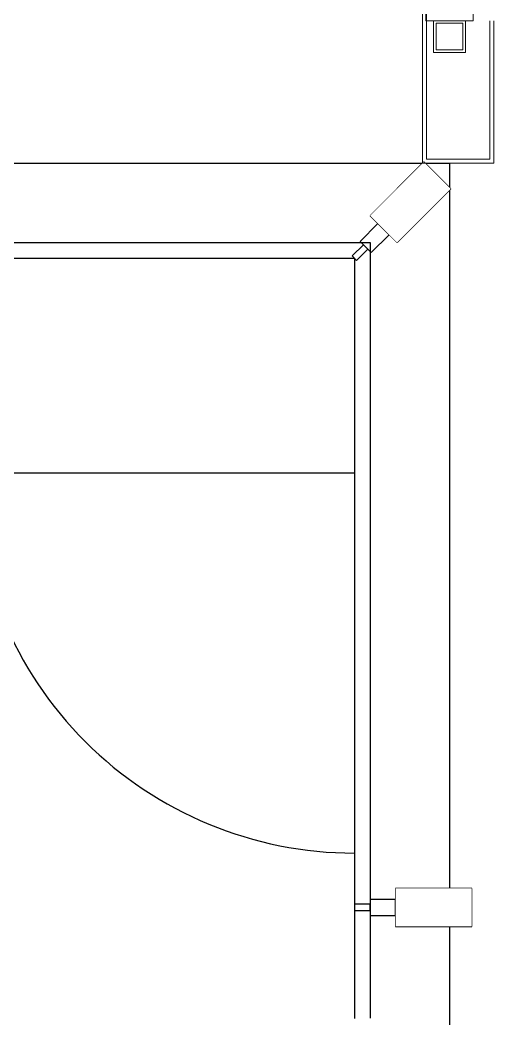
# Model space of a CAD drawing. Header units: centimetres. Extents: x -72470 to -43129, y -18750 to -16337.
# Drawn here: x -71405.2 to -71255.8, y -18318.9 to -18001.6 of the extents above; entities that cross this region are included whole.
import ezdxf

# ---------------------------------------------------------------- set-up
doc = ezdxf.new("R2010")
doc.units = ezdxf.units.CM
doc.header["$MEASUREMENT"] = 0
for name, color, linetype in [('11-021_3001-BLOK_B_ZEMIN_KAT$0$2DCAM1', 6, 'Continuous'), ('11-021_3001-BLOK_B_ZEMIN_KAT$0$2DKAPI', 180, 'Continuous'), ('11-021_3001-BLOK_B_ZEMIN_KAT$0$2DKONST1', 6, 'Continuous')]:
    doc.layers.add(name, color=color, linetype=linetype)
doc.layers.add('TEFRIS', color=30, linetype='Continuous', lineweight=9)

msp = doc.modelspace()

# ---------------------------------------------------------------- linework, layer by layer
at = {"layer": '11-021_3001-BLOK_B_ZEMIN_KAT$0$2DCAM1'}
msp.add_lwpolyline([(-71427.6, -18076.81), (-71299.76, -18076.81), (-71299.76, -18316.83)], dxfattribs=at)
at = {"layer": '11-021_3001-BLOK_B_ZEMIN_KAT$0$2DKAPI'}
msp.add_lwpolyline([(-71299.79, -18144.64), (-71419.79, -18144.64, 0.414214), (-71299.79, -18264.64)], format="xyb", dxfattribs=at)
at = {"layer": '11-021_3001-BLOK_B_ZEMIN_KAT$0$2DKONST1'}
for points in [[(-71262.76, -18287.81), (-71262.76, -18275.81), (-71286.76, -18275.81), (-71286.76, -18287.81)], [(-71286.76, -18284.31), (-71286.76, -18279.31), (-71294.76, -18279.31), (-71294.76, -18284.31)], [(-71263.76, -18286.81), (-71263.76, -18276.81), (-71285.76, -18276.81), (-71285.76, -18286.81)], [(-71294.76, -18282.81), (-71294.76, -18280.81), (-71299.76, -18280.81), (-71299.76, -18282.81)], [(-71294.76, -18282.81), (-71294.76, -18280.81), (-71299.76, -18280.81), (-71299.76, -18282.81)], [(-71294.76, -18282.81), (-71294.76, -18280.81), (-71299.76, -18280.81), (-71299.76, -18282.81)], [(-71294.76, -18282.81), (-71294.76, -18280.81), (-71299.76, -18280.81), (-71299.76, -18282.81)], [(-71294.76, -18282.81), (-71294.76, -18280.81), (-71299.76, -18280.81), (-71299.76, -18282.81)], [(-71294.76, -18282.81), (-71294.76, -18280.81), (-71299.76, -18280.81), (-71299.76, -18282.81)], [(-71294.76, -18282.81), (-71294.76, -18280.81), (-71299.76, -18280.81), (-71299.76, -18282.81)], [(-71294.76, -18282.81), (-71294.76, -18280.81), (-71299.76, -18280.81), (-71299.76, -18282.81)], [(-71294.76, -18282.81), (-71294.76, -18280.81), (-71299.76, -18280.81), (-71299.76, -18282.81)], [(-71294.76, -18282.81), (-71294.76, -18280.81), (-71299.76, -18280.81), (-71299.76, -18282.81)], [(-71294.76, -18282.81), (-71294.76, -18280.81), (-71299.76, -18280.81), (-71299.76, -18282.81)], [(-71294.76, -18282.81), (-71294.76, -18280.81), (-71299.76, -18280.81), (-71299.76, -18282.81)], [(-71294.76, -18282.81), (-71294.76, -18280.81), (-71299.76, -18280.81), (-71299.76, -18282.81)], [(-71294.76, -18282.81), (-71294.76, -18280.81), (-71299.76, -18280.81), (-71299.76, -18282.81)], [(-71294.76, -18282.81), (-71294.76, -18280.81), (-71299.76, -18280.81), (-71299.76, -18282.81)], [(-71294.76, -18282.81), (-71294.76, -18280.81), (-71299.76, -18280.81), (-71299.76, -18282.81)], [(-71294.76, -18282.81), (-71294.76, -18280.81), (-71299.76, -18280.81), (-71299.76, -18282.81)], [(-71294.76, -18282.81), (-71294.76, -18280.81), (-71299.76, -18280.81), (-71299.76, -18282.81)], [(-71294.76, -18282.81), (-71294.76, -18280.81), (-71299.76, -18280.81), (-71299.76, -18282.81)], [(-71294.76, -18282.81), (-71294.76, -18280.81), (-71299.76, -18280.81), (-71299.76, -18282.81)], [(-71294.76, -18282.81), (-71294.76, -18280.81), (-71299.76, -18280.81), (-71299.76, -18282.81)], [(-71294.76, -18282.81), (-71294.76, -18280.81), (-71299.76, -18280.81), (-71299.76, -18282.81)], [(-71294.76, -18282.81), (-71294.76, -18280.81), (-71299.76, -18280.81), (-71299.76, -18282.81)], [(-71294.76, -18282.81), (-71294.76, -18280.81), (-71299.76, -18280.81), (-71299.76, -18282.81)], [(-71294.76, -18282.81), (-71294.76, -18280.81), (-71299.76, -18280.81), (-71299.76, -18282.81)]]:
    msp.add_lwpolyline(points, close=True, dxfattribs=at)
at = {"layer": 'TEFRIS', "color": 0, "linetype": 'Continuous'}
for points in [[(-71277.26, -17991.81), (-71262.26, -17991.81), (-71262.26, -18001.81), (-71277.26, -18001.81)], [(-71274.76, -18011.81), (-71264.76, -18011.81), (-71264.76, -18001.81), (-71274.76, -18001.81)], [(-71265.56, -18002.61), (-71273.96, -18002.61), (-71273.96, -18011.01), (-71265.56, -18011.01)], [(-71269.35, -18054.89), (-71277.84, -18046.4), (-71294.81, -18063.37), (-71286.32, -18071.86)], [(-71270.77, -18054.89), (-71277.84, -18047.82), (-71293.39, -18063.37), (-71286.32, -18070.44)], [(-71288.8, -18069.38), (-71292.33, -18065.85), (-71297.99, -18071.5), (-71294.46, -18075.04)], [(-71295.52, -18073.98), (-71296.93, -18072.56), (-71300.47, -18076.1), (-71299.05, -18077.51)]]:
    msp.add_lwpolyline(points, close=True, dxfattribs=at)

# ---------------------------------------------------------------- next in the draw order: wipeouts: each hides what was drawn before it
msp.add_wipeout([(-71262.76, -18287.81), (-71286.76, -18287.81), (-71286.76, -18275.81), (-71262.76, -18275.81)]).dxf.layer = '11-021_3001-BLOK_B_ZEMIN_KAT$0$2DKONST1'
at = {"color": 0, "linetype": 'Continuous'}
msp.add_wipeout([(-71269.35, -18054.89), (-71286.32, -18071.86), (-71294.81, -18063.37), (-71277.84, -18046.4)], dxfattribs=at).dxf.layer = 'TEFRIS'

# ---------------------------------------------------------------- next in the draw order: linework, layer by layer
at = {"layer": '11-021_3001-BLOK_B_ZEMIN_KAT$0$2DKONST1'}
for points in [[(-71262.76, -18287.81), (-71262.76, -18275.81), (-71286.76, -18275.81), (-71286.76, -18287.81)], [(-71286.76, -18284.31), (-71286.76, -18279.31), (-71294.76, -18279.31), (-71294.76, -18284.31)], [(-71263.76, -18286.81), (-71263.76, -18276.81), (-71285.76, -18276.81), (-71285.76, -18286.81)]]:
    msp.add_lwpolyline(points, close=True, dxfattribs=at)
at = {"layer": 'TEFRIS', "color": 0, "linetype": 'Continuous'}
for points in [[(-71269.35, -18054.89), (-71277.84, -18046.4), (-71294.81, -18063.37), (-71286.32, -18071.86)], [(-71270.77, -18054.89), (-71277.84, -18047.82), (-71293.39, -18063.37), (-71286.32, -18070.44)], [(-71288.8, -18069.38), (-71292.33, -18065.85), (-71297.99, -18071.5), (-71294.46, -18075.04)], [(-71295.52, -18073.98), (-71296.93, -18072.56), (-71300.47, -18076.1), (-71299.05, -18077.51)]]:
    msp.add_lwpolyline(points, close=True, dxfattribs=at)

# ---------------------------------------------------------------- next in the draw order: wipeouts: each hides what was drawn before it
msp.add_wipeout([(-71262.76, -18287.81), (-71286.76, -18287.81), (-71286.76, -18275.81), (-71262.76, -18275.81)]).dxf.layer = '11-021_3001-BLOK_B_ZEMIN_KAT$0$2DKONST1'
at = {"color": 0, "linetype": 'Continuous'}
msp.add_wipeout([(-71269.35, -18054.89), (-71286.32, -18071.86), (-71294.81, -18063.37), (-71277.84, -18046.4)], dxfattribs=at).dxf.layer = 'TEFRIS'

# ---------------------------------------------------------------- next in the draw order: linework, layer by layer
at = {"layer": '11-021_3001-BLOK_B_ZEMIN_KAT$0$2DKONST1'}
for points in [[(-71262.76, -18287.81), (-71262.76, -18275.81), (-71286.76, -18275.81), (-71286.76, -18287.81)], [(-71286.76, -18284.31), (-71286.76, -18279.31), (-71294.76, -18279.31), (-71294.76, -18284.31)], [(-71263.76, -18286.81), (-71263.76, -18276.81), (-71285.76, -18276.81), (-71285.76, -18286.81)]]:
    msp.add_lwpolyline(points, close=True, dxfattribs=at)
at = {"layer": 'TEFRIS', "color": 0, "linetype": 'Continuous'}
for points in [[(-71269.35, -18054.89), (-71277.84, -18046.4), (-71294.81, -18063.37), (-71286.32, -18071.86)], [(-71270.77, -18054.89), (-71277.84, -18047.82), (-71293.39, -18063.37), (-71286.32, -18070.44)], [(-71288.8, -18069.38), (-71292.33, -18065.85), (-71297.99, -18071.5), (-71294.46, -18075.04)], [(-71295.52, -18073.98), (-71296.93, -18072.56), (-71300.47, -18076.1), (-71299.05, -18077.51)]]:
    msp.add_lwpolyline(points, close=True, dxfattribs=at)

# ---------------------------------------------------------------- next in the draw order: wipeouts: each hides what was drawn before it
msp.add_wipeout([(-71262.76, -18287.81), (-71286.76, -18287.81), (-71286.76, -18275.81), (-71262.76, -18275.81)]).dxf.layer = '11-021_3001-BLOK_B_ZEMIN_KAT$0$2DKONST1'
at = {"color": 0, "linetype": 'Continuous'}
msp.add_wipeout([(-71269.35, -18054.89), (-71286.32, -18071.86), (-71294.81, -18063.37), (-71277.84, -18046.4)], dxfattribs=at).dxf.layer = 'TEFRIS'

# ---------------------------------------------------------------- next in the draw order: linework, layer by layer
at = {"layer": '11-021_3001-BLOK_B_ZEMIN_KAT$0$2DKONST1'}
for points in [[(-71262.76, -18287.81), (-71262.76, -18275.81), (-71286.76, -18275.81), (-71286.76, -18287.81)], [(-71286.76, -18284.31), (-71286.76, -18279.31), (-71294.76, -18279.31), (-71294.76, -18284.31)], [(-71263.76, -18286.81), (-71263.76, -18276.81), (-71285.76, -18276.81), (-71285.76, -18286.81)]]:
    msp.add_lwpolyline(points, close=True, dxfattribs=at)
at = {"layer": 'TEFRIS', "color": 0, "linetype": 'Continuous'}
for points in [[(-71269.35, -18054.89), (-71277.84, -18046.4), (-71294.81, -18063.37), (-71286.32, -18071.86)], [(-71270.77, -18054.89), (-71277.84, -18047.82), (-71293.39, -18063.37), (-71286.32, -18070.44)], [(-71288.8, -18069.38), (-71292.33, -18065.85), (-71297.99, -18071.5), (-71294.46, -18075.04)], [(-71295.52, -18073.98), (-71296.93, -18072.56), (-71300.47, -18076.1), (-71299.05, -18077.51)]]:
    msp.add_lwpolyline(points, close=True, dxfattribs=at)

# ---------------------------------------------------------------- next in the draw order: wipeouts: each hides what was drawn before it
msp.add_wipeout([(-71262.76, -18287.81), (-71286.76, -18287.81), (-71286.76, -18275.81), (-71262.76, -18275.81)]).dxf.layer = '11-021_3001-BLOK_B_ZEMIN_KAT$0$2DKONST1'
at = {"color": 0, "linetype": 'Continuous'}
msp.add_wipeout([(-71269.35, -18054.89), (-71286.32, -18071.86), (-71294.81, -18063.37), (-71277.84, -18046.4)], dxfattribs=at).dxf.layer = 'TEFRIS'

# ---------------------------------------------------------------- next in the draw order: linework, layer by layer
at = {"layer": '11-021_3001-BLOK_B_ZEMIN_KAT$0$2DKONST1'}
for points in [[(-71262.76, -18287.81), (-71262.76, -18275.81), (-71286.76, -18275.81), (-71286.76, -18287.81)], [(-71286.76, -18284.31), (-71286.76, -18279.31), (-71294.76, -18279.31), (-71294.76, -18284.31)], [(-71263.76, -18286.81), (-71263.76, -18276.81), (-71285.76, -18276.81), (-71285.76, -18286.81)]]:
    msp.add_lwpolyline(points, close=True, dxfattribs=at)
at = {"layer": 'TEFRIS', "color": 0, "linetype": 'Continuous'}
for points in [[(-71269.35, -18054.89), (-71277.84, -18046.4), (-71294.81, -18063.37), (-71286.32, -18071.86)], [(-71270.77, -18054.89), (-71277.84, -18047.82), (-71293.39, -18063.37), (-71286.32, -18070.44)], [(-71288.8, -18069.38), (-71292.33, -18065.85), (-71297.99, -18071.5), (-71294.46, -18075.04)], [(-71295.52, -18073.98), (-71296.93, -18072.56), (-71300.47, -18076.1), (-71299.05, -18077.51)]]:
    msp.add_lwpolyline(points, close=True, dxfattribs=at)

# ---------------------------------------------------------------- next in the draw order: wipeouts: each hides what was drawn before it
msp.add_wipeout([(-71262.76, -18287.81), (-71286.76, -18287.81), (-71286.76, -18275.81), (-71262.76, -18275.81)]).dxf.layer = '11-021_3001-BLOK_B_ZEMIN_KAT$0$2DKONST1'
at = {"color": 0, "linetype": 'Continuous'}
msp.add_wipeout([(-71269.35, -18054.89), (-71286.32, -18071.86), (-71294.81, -18063.37), (-71277.84, -18046.4)], dxfattribs=at).dxf.layer = 'TEFRIS'

# ---------------------------------------------------------------- next in the draw order: linework, layer by layer
at = {"layer": '11-021_3001-BLOK_B_ZEMIN_KAT$0$2DKONST1'}
for points in [[(-71262.76, -18287.81), (-71262.76, -18275.81), (-71286.76, -18275.81), (-71286.76, -18287.81)], [(-71286.76, -18284.31), (-71286.76, -18279.31), (-71294.76, -18279.31), (-71294.76, -18284.31)], [(-71263.76, -18286.81), (-71263.76, -18276.81), (-71285.76, -18276.81), (-71285.76, -18286.81)]]:
    msp.add_lwpolyline(points, close=True, dxfattribs=at)
at = {"layer": 'TEFRIS', "color": 0, "linetype": 'Continuous'}
for points in [[(-71269.35, -18054.89), (-71277.84, -18046.4), (-71294.81, -18063.37), (-71286.32, -18071.86)], [(-71270.77, -18054.89), (-71277.84, -18047.82), (-71293.39, -18063.37), (-71286.32, -18070.44)], [(-71288.8, -18069.38), (-71292.33, -18065.85), (-71297.99, -18071.5), (-71294.46, -18075.04)], [(-71295.52, -18073.98), (-71296.93, -18072.56), (-71300.47, -18076.1), (-71299.05, -18077.51)]]:
    msp.add_lwpolyline(points, close=True, dxfattribs=at)

# ---------------------------------------------------------------- next in the draw order: wipeouts: each hides what was drawn before it
msp.add_wipeout([(-71262.76, -18287.81), (-71286.76, -18287.81), (-71286.76, -18275.81), (-71262.76, -18275.81)]).dxf.layer = '11-021_3001-BLOK_B_ZEMIN_KAT$0$2DKONST1'
at = {"color": 0, "linetype": 'Continuous'}
msp.add_wipeout([(-71269.35, -18054.89), (-71286.32, -18071.86), (-71294.81, -18063.37), (-71277.84, -18046.4)], dxfattribs=at).dxf.layer = 'TEFRIS'

# ---------------------------------------------------------------- next in the draw order: linework, layer by layer
at = {"layer": '11-021_3001-BLOK_B_ZEMIN_KAT$0$2DKONST1'}
for points in [[(-71262.76, -18287.81), (-71262.76, -18275.81), (-71286.76, -18275.81), (-71286.76, -18287.81)], [(-71286.76, -18284.31), (-71286.76, -18279.31), (-71294.76, -18279.31), (-71294.76, -18284.31)], [(-71263.76, -18286.81), (-71263.76, -18276.81), (-71285.76, -18276.81), (-71285.76, -18286.81)]]:
    msp.add_lwpolyline(points, close=True, dxfattribs=at)
at = {"layer": 'TEFRIS', "color": 0, "linetype": 'Continuous'}
for points in [[(-71269.35, -18054.89), (-71277.84, -18046.4), (-71294.81, -18063.37), (-71286.32, -18071.86)], [(-71270.77, -18054.89), (-71277.84, -18047.82), (-71293.39, -18063.37), (-71286.32, -18070.44)], [(-71288.8, -18069.38), (-71292.33, -18065.85), (-71297.99, -18071.5), (-71294.46, -18075.04)], [(-71295.52, -18073.98), (-71296.93, -18072.56), (-71300.47, -18076.1), (-71299.05, -18077.51)]]:
    msp.add_lwpolyline(points, close=True, dxfattribs=at)

# ---------------------------------------------------------------- next in the draw order: wipeouts: each hides what was drawn before it
msp.add_wipeout([(-71262.76, -18287.81), (-71286.76, -18287.81), (-71286.76, -18275.81), (-71262.76, -18275.81)]).dxf.layer = '11-021_3001-BLOK_B_ZEMIN_KAT$0$2DKONST1'
at = {"color": 0, "linetype": 'Continuous'}
msp.add_wipeout([(-71269.35, -18054.89), (-71286.32, -18071.86), (-71294.81, -18063.37), (-71277.84, -18046.4)], dxfattribs=at).dxf.layer = 'TEFRIS'

# ---------------------------------------------------------------- next in the draw order: linework, layer by layer
at = {"layer": '11-021_3001-BLOK_B_ZEMIN_KAT$0$2DKONST1'}
for points in [[(-71262.76, -18287.81), (-71262.76, -18275.81), (-71286.76, -18275.81), (-71286.76, -18287.81)], [(-71286.76, -18284.31), (-71286.76, -18279.31), (-71294.76, -18279.31), (-71294.76, -18284.31)], [(-71263.76, -18286.81), (-71263.76, -18276.81), (-71285.76, -18276.81), (-71285.76, -18286.81)]]:
    msp.add_lwpolyline(points, close=True, dxfattribs=at)
at = {"layer": 'TEFRIS', "color": 0, "linetype": 'Continuous'}
for points in [[(-71269.35, -18054.89), (-71277.84, -18046.4), (-71294.81, -18063.37), (-71286.32, -18071.86)], [(-71270.77, -18054.89), (-71277.84, -18047.82), (-71293.39, -18063.37), (-71286.32, -18070.44)], [(-71288.8, -18069.38), (-71292.33, -18065.85), (-71297.99, -18071.5), (-71294.46, -18075.04)], [(-71295.52, -18073.98), (-71296.93, -18072.56), (-71300.47, -18076.1), (-71299.05, -18077.51)]]:
    msp.add_lwpolyline(points, close=True, dxfattribs=at)

# ---------------------------------------------------------------- next in the draw order: wipeouts: each hides what was drawn before it
msp.add_wipeout([(-71262.76, -18287.81), (-71286.76, -18287.81), (-71286.76, -18275.81), (-71262.76, -18275.81)]).dxf.layer = '11-021_3001-BLOK_B_ZEMIN_KAT$0$2DKONST1'
at = {"color": 0, "linetype": 'Continuous'}
msp.add_wipeout([(-71269.35, -18054.89), (-71286.32, -18071.86), (-71294.81, -18063.37), (-71277.84, -18046.4)], dxfattribs=at).dxf.layer = 'TEFRIS'

# ---------------------------------------------------------------- next in the draw order: linework, layer by layer
at = {"layer": '11-021_3001-BLOK_B_ZEMIN_KAT$0$2DKONST1'}
for points in [[(-71262.76, -18287.81), (-71262.76, -18275.81), (-71286.76, -18275.81), (-71286.76, -18287.81)], [(-71286.76, -18284.31), (-71286.76, -18279.31), (-71294.76, -18279.31), (-71294.76, -18284.31)], [(-71263.76, -18286.81), (-71263.76, -18276.81), (-71285.76, -18276.81), (-71285.76, -18286.81)]]:
    msp.add_lwpolyline(points, close=True, dxfattribs=at)
at = {"layer": 'TEFRIS', "color": 0, "linetype": 'Continuous'}
for points in [[(-71269.35, -18054.89), (-71277.84, -18046.4), (-71294.81, -18063.37), (-71286.32, -18071.86)], [(-71270.77, -18054.89), (-71277.84, -18047.82), (-71293.39, -18063.37), (-71286.32, -18070.44)], [(-71288.8, -18069.38), (-71292.33, -18065.85), (-71297.99, -18071.5), (-71294.46, -18075.04)], [(-71295.52, -18073.98), (-71296.93, -18072.56), (-71300.47, -18076.1), (-71299.05, -18077.51)]]:
    msp.add_lwpolyline(points, close=True, dxfattribs=at)

# ---------------------------------------------------------------- next in the draw order: wipeouts: each hides what was drawn before it
msp.add_wipeout([(-71262.76, -18287.81), (-71286.76, -18287.81), (-71286.76, -18275.81), (-71262.76, -18275.81)]).dxf.layer = '11-021_3001-BLOK_B_ZEMIN_KAT$0$2DKONST1'
at = {"color": 0, "linetype": 'Continuous'}
msp.add_wipeout([(-71269.35, -18054.89), (-71286.32, -18071.86), (-71294.81, -18063.37), (-71277.84, -18046.4)], dxfattribs=at).dxf.layer = 'TEFRIS'

# ---------------------------------------------------------------- next in the draw order: linework, layer by layer
at = {"layer": '11-021_3001-BLOK_B_ZEMIN_KAT$0$2DKONST1'}
for points in [[(-71262.76, -18287.81), (-71262.76, -18275.81), (-71286.76, -18275.81), (-71286.76, -18287.81)], [(-71286.76, -18284.31), (-71286.76, -18279.31), (-71294.76, -18279.31), (-71294.76, -18284.31)], [(-71263.76, -18286.81), (-71263.76, -18276.81), (-71285.76, -18276.81), (-71285.76, -18286.81)]]:
    msp.add_lwpolyline(points, close=True, dxfattribs=at)
at = {"layer": 'TEFRIS', "color": 0, "linetype": 'Continuous'}
for points in [[(-71269.35, -18054.89), (-71277.84, -18046.4), (-71294.81, -18063.37), (-71286.32, -18071.86)], [(-71270.77, -18054.89), (-71277.84, -18047.82), (-71293.39, -18063.37), (-71286.32, -18070.44)], [(-71288.8, -18069.38), (-71292.33, -18065.85), (-71297.99, -18071.5), (-71294.46, -18075.04)], [(-71295.52, -18073.98), (-71296.93, -18072.56), (-71300.47, -18076.1), (-71299.05, -18077.51)]]:
    msp.add_lwpolyline(points, close=True, dxfattribs=at)

# ---------------------------------------------------------------- next in the draw order: wipeouts: each hides what was drawn before it
msp.add_wipeout([(-71262.76, -18287.81), (-71286.76, -18287.81), (-71286.76, -18275.81), (-71262.76, -18275.81)]).dxf.layer = '11-021_3001-BLOK_B_ZEMIN_KAT$0$2DKONST1'
at = {"color": 0, "linetype": 'Continuous'}
msp.add_wipeout([(-71269.35, -18054.89), (-71286.32, -18071.86), (-71294.81, -18063.37), (-71277.84, -18046.4)], dxfattribs=at).dxf.layer = 'TEFRIS'

# ---------------------------------------------------------------- next in the draw order: linework, layer by layer
at = {"layer": '11-021_3001-BLOK_B_ZEMIN_KAT$0$2DKONST1'}
for points in [[(-71262.76, -18287.81), (-71262.76, -18275.81), (-71286.76, -18275.81), (-71286.76, -18287.81)], [(-71286.76, -18284.31), (-71286.76, -18279.31), (-71294.76, -18279.31), (-71294.76, -18284.31)], [(-71263.76, -18286.81), (-71263.76, -18276.81), (-71285.76, -18276.81), (-71285.76, -18286.81)]]:
    msp.add_lwpolyline(points, close=True, dxfattribs=at)
at = {"layer": 'TEFRIS', "color": 0, "linetype": 'Continuous'}
for points in [[(-71269.35, -18054.89), (-71277.84, -18046.4), (-71294.81, -18063.37), (-71286.32, -18071.86)], [(-71270.77, -18054.89), (-71277.84, -18047.82), (-71293.39, -18063.37), (-71286.32, -18070.44)], [(-71288.8, -18069.38), (-71292.33, -18065.85), (-71297.99, -18071.5), (-71294.46, -18075.04)], [(-71295.52, -18073.98), (-71296.93, -18072.56), (-71300.47, -18076.1), (-71299.05, -18077.51)]]:
    msp.add_lwpolyline(points, close=True, dxfattribs=at)

# ---------------------------------------------------------------- next in the draw order: wipeouts: each hides what was drawn before it
msp.add_wipeout([(-71262.76, -18287.81), (-71286.76, -18287.81), (-71286.76, -18275.81), (-71262.76, -18275.81)]).dxf.layer = '11-021_3001-BLOK_B_ZEMIN_KAT$0$2DKONST1'
at = {"color": 0, "linetype": 'Continuous'}
msp.add_wipeout([(-71269.35, -18054.89), (-71286.32, -18071.86), (-71294.81, -18063.37), (-71277.84, -18046.4)], dxfattribs=at).dxf.layer = 'TEFRIS'

# ---------------------------------------------------------------- next in the draw order: linework, layer by layer
at = {"layer": '11-021_3001-BLOK_B_ZEMIN_KAT$0$2DKONST1'}
for points in [[(-71262.76, -18287.81), (-71262.76, -18275.81), (-71286.76, -18275.81), (-71286.76, -18287.81)], [(-71286.76, -18284.31), (-71286.76, -18279.31), (-71294.76, -18279.31), (-71294.76, -18284.31)], [(-71263.76, -18286.81), (-71263.76, -18276.81), (-71285.76, -18276.81), (-71285.76, -18286.81)]]:
    msp.add_lwpolyline(points, close=True, dxfattribs=at)
at = {"layer": 'TEFRIS', "color": 0, "linetype": 'Continuous'}
for points in [[(-71269.35, -18054.89), (-71277.84, -18046.4), (-71294.81, -18063.37), (-71286.32, -18071.86)], [(-71270.77, -18054.89), (-71277.84, -18047.82), (-71293.39, -18063.37), (-71286.32, -18070.44)], [(-71288.8, -18069.38), (-71292.33, -18065.85), (-71297.99, -18071.5), (-71294.46, -18075.04)], [(-71295.52, -18073.98), (-71296.93, -18072.56), (-71300.47, -18076.1), (-71299.05, -18077.51)]]:
    msp.add_lwpolyline(points, close=True, dxfattribs=at)

# ---------------------------------------------------------------- next in the draw order: wipeouts: each hides what was drawn before it
msp.add_wipeout([(-71262.76, -18287.81), (-71286.76, -18287.81), (-71286.76, -18275.81), (-71262.76, -18275.81)]).dxf.layer = '11-021_3001-BLOK_B_ZEMIN_KAT$0$2DKONST1'
at = {"color": 0, "linetype": 'Continuous'}
msp.add_wipeout([(-71269.35, -18054.89), (-71286.32, -18071.86), (-71294.81, -18063.37), (-71277.84, -18046.4)], dxfattribs=at).dxf.layer = 'TEFRIS'

# ---------------------------------------------------------------- next in the draw order: linework, layer by layer
at = {"layer": '11-021_3001-BLOK_B_ZEMIN_KAT$0$2DKONST1'}
for points in [[(-71262.76, -18287.81), (-71262.76, -18275.81), (-71286.76, -18275.81), (-71286.76, -18287.81)], [(-71286.76, -18284.31), (-71286.76, -18279.31), (-71294.76, -18279.31), (-71294.76, -18284.31)], [(-71263.76, -18286.81), (-71263.76, -18276.81), (-71285.76, -18276.81), (-71285.76, -18286.81)]]:
    msp.add_lwpolyline(points, close=True, dxfattribs=at)
at = {"layer": 'TEFRIS', "color": 0, "linetype": 'Continuous'}
for points in [[(-71269.35, -18054.89), (-71277.84, -18046.4), (-71294.81, -18063.37), (-71286.32, -18071.86)], [(-71270.77, -18054.89), (-71277.84, -18047.82), (-71293.39, -18063.37), (-71286.32, -18070.44)], [(-71288.8, -18069.38), (-71292.33, -18065.85), (-71297.99, -18071.5), (-71294.46, -18075.04)], [(-71295.52, -18073.98), (-71296.93, -18072.56), (-71300.47, -18076.1), (-71299.05, -18077.51)]]:
    msp.add_lwpolyline(points, close=True, dxfattribs=at)

# ---------------------------------------------------------------- next in the draw order: wipeouts: each hides what was drawn before it
msp.add_wipeout([(-71262.76, -18287.81), (-71286.76, -18287.81), (-71286.76, -18275.81), (-71262.76, -18275.81)]).dxf.layer = '11-021_3001-BLOK_B_ZEMIN_KAT$0$2DKONST1'
at = {"color": 0, "linetype": 'Continuous'}
msp.add_wipeout([(-71269.35, -18054.89), (-71286.32, -18071.86), (-71294.81, -18063.37), (-71277.84, -18046.4)], dxfattribs=at).dxf.layer = 'TEFRIS'

# ---------------------------------------------------------------- next in the draw order: linework, layer by layer
at = {"layer": '11-021_3001-BLOK_B_ZEMIN_KAT$0$2DKONST1'}
for points in [[(-71262.76, -18287.81), (-71262.76, -18275.81), (-71286.76, -18275.81), (-71286.76, -18287.81)], [(-71286.76, -18284.31), (-71286.76, -18279.31), (-71294.76, -18279.31), (-71294.76, -18284.31)], [(-71263.76, -18286.81), (-71263.76, -18276.81), (-71285.76, -18276.81), (-71285.76, -18286.81)]]:
    msp.add_lwpolyline(points, close=True, dxfattribs=at)
at = {"layer": 'TEFRIS', "color": 0, "linetype": 'Continuous'}
for points in [[(-71269.35, -18054.89), (-71277.84, -18046.4), (-71294.81, -18063.37), (-71286.32, -18071.86)], [(-71270.77, -18054.89), (-71277.84, -18047.82), (-71293.39, -18063.37), (-71286.32, -18070.44)], [(-71288.8, -18069.38), (-71292.33, -18065.85), (-71297.99, -18071.5), (-71294.46, -18075.04)], [(-71295.52, -18073.98), (-71296.93, -18072.56), (-71300.47, -18076.1), (-71299.05, -18077.51)]]:
    msp.add_lwpolyline(points, close=True, dxfattribs=at)

# ---------------------------------------------------------------- next in the draw order: wipeouts: each hides what was drawn before it
msp.add_wipeout([(-71262.76, -18287.81), (-71286.76, -18287.81), (-71286.76, -18275.81), (-71262.76, -18275.81)]).dxf.layer = '11-021_3001-BLOK_B_ZEMIN_KAT$0$2DKONST1'
at = {"color": 0, "linetype": 'Continuous'}
msp.add_wipeout([(-71269.35, -18054.89), (-71286.32, -18071.86), (-71294.81, -18063.37), (-71277.84, -18046.4)], dxfattribs=at).dxf.layer = 'TEFRIS'

# ---------------------------------------------------------------- next in the draw order: linework, layer by layer
at = {"layer": '11-021_3001-BLOK_B_ZEMIN_KAT$0$2DKONST1'}
for points in [[(-71262.76, -18287.81), (-71262.76, -18275.81), (-71286.76, -18275.81), (-71286.76, -18287.81)], [(-71286.76, -18284.31), (-71286.76, -18279.31), (-71294.76, -18279.31), (-71294.76, -18284.31)], [(-71263.76, -18286.81), (-71263.76, -18276.81), (-71285.76, -18276.81), (-71285.76, -18286.81)]]:
    msp.add_lwpolyline(points, close=True, dxfattribs=at)
at = {"layer": 'TEFRIS', "color": 0, "linetype": 'Continuous'}
for points in [[(-71269.35, -18054.89), (-71277.84, -18046.4), (-71294.81, -18063.37), (-71286.32, -18071.86)], [(-71270.77, -18054.89), (-71277.84, -18047.82), (-71293.39, -18063.37), (-71286.32, -18070.44)], [(-71288.8, -18069.38), (-71292.33, -18065.85), (-71297.99, -18071.5), (-71294.46, -18075.04)], [(-71295.52, -18073.98), (-71296.93, -18072.56), (-71300.47, -18076.1), (-71299.05, -18077.51)]]:
    msp.add_lwpolyline(points, close=True, dxfattribs=at)

# ---------------------------------------------------------------- next in the draw order: wipeouts: each hides what was drawn before it
msp.add_wipeout([(-71262.76, -18287.81), (-71286.76, -18287.81), (-71286.76, -18275.81), (-71262.76, -18275.81)]).dxf.layer = '11-021_3001-BLOK_B_ZEMIN_KAT$0$2DKONST1'
at = {"color": 0, "linetype": 'Continuous'}
msp.add_wipeout([(-71269.35, -18054.89), (-71286.32, -18071.86), (-71294.81, -18063.37), (-71277.84, -18046.4)], dxfattribs=at).dxf.layer = 'TEFRIS'

# ---------------------------------------------------------------- next in the draw order: linework, layer by layer
at = {"layer": '11-021_3001-BLOK_B_ZEMIN_KAT$0$2DKONST1'}
for points in [[(-71262.76, -18287.81), (-71262.76, -18275.81), (-71286.76, -18275.81), (-71286.76, -18287.81)], [(-71286.76, -18284.31), (-71286.76, -18279.31), (-71294.76, -18279.31), (-71294.76, -18284.31)], [(-71263.76, -18286.81), (-71263.76, -18276.81), (-71285.76, -18276.81), (-71285.76, -18286.81)]]:
    msp.add_lwpolyline(points, close=True, dxfattribs=at)
at = {"layer": 'TEFRIS', "color": 0, "linetype": 'Continuous'}
for points in [[(-71269.35, -18054.89), (-71277.84, -18046.4), (-71294.81, -18063.37), (-71286.32, -18071.86)], [(-71270.77, -18054.89), (-71277.84, -18047.82), (-71293.39, -18063.37), (-71286.32, -18070.44)], [(-71288.8, -18069.38), (-71292.33, -18065.85), (-71297.99, -18071.5), (-71294.46, -18075.04)], [(-71295.52, -18073.98), (-71296.93, -18072.56), (-71300.47, -18076.1), (-71299.05, -18077.51)]]:
    msp.add_lwpolyline(points, close=True, dxfattribs=at)

# ---------------------------------------------------------------- next in the draw order: wipeouts: each hides what was drawn before it
msp.add_wipeout([(-71262.76, -18287.81), (-71286.76, -18287.81), (-71286.76, -18275.81), (-71262.76, -18275.81)]).dxf.layer = '11-021_3001-BLOK_B_ZEMIN_KAT$0$2DKONST1'
at = {"color": 0, "linetype": 'Continuous'}
msp.add_wipeout([(-71269.35, -18054.89), (-71286.32, -18071.86), (-71294.81, -18063.37), (-71277.84, -18046.4)], dxfattribs=at).dxf.layer = 'TEFRIS'

# ---------------------------------------------------------------- next in the draw order: linework, layer by layer
at = {"layer": '11-021_3001-BLOK_B_ZEMIN_KAT$0$2DKONST1'}
for points in [[(-71262.76, -18287.81), (-71262.76, -18275.81), (-71286.76, -18275.81), (-71286.76, -18287.81)], [(-71286.76, -18284.31), (-71286.76, -18279.31), (-71294.76, -18279.31), (-71294.76, -18284.31)], [(-71263.76, -18286.81), (-71263.76, -18276.81), (-71285.76, -18276.81), (-71285.76, -18286.81)]]:
    msp.add_lwpolyline(points, close=True, dxfattribs=at)
at = {"layer": 'TEFRIS', "color": 0, "linetype": 'Continuous'}
for points in [[(-71269.35, -18054.89), (-71277.84, -18046.4), (-71294.81, -18063.37), (-71286.32, -18071.86)], [(-71270.77, -18054.89), (-71277.84, -18047.82), (-71293.39, -18063.37), (-71286.32, -18070.44)], [(-71288.8, -18069.38), (-71292.33, -18065.85), (-71297.99, -18071.5), (-71294.46, -18075.04)], [(-71295.52, -18073.98), (-71296.93, -18072.56), (-71300.47, -18076.1), (-71299.05, -18077.51)]]:
    msp.add_lwpolyline(points, close=True, dxfattribs=at)

# ---------------------------------------------------------------- next in the draw order: wipeouts: each hides what was drawn before it
msp.add_wipeout([(-71262.76, -18287.81), (-71286.76, -18287.81), (-71286.76, -18275.81), (-71262.76, -18275.81)]).dxf.layer = '11-021_3001-BLOK_B_ZEMIN_KAT$0$2DKONST1'
at = {"color": 0, "linetype": 'Continuous'}
msp.add_wipeout([(-71269.35, -18054.89), (-71286.32, -18071.86), (-71294.81, -18063.37), (-71277.84, -18046.4)], dxfattribs=at).dxf.layer = 'TEFRIS'

# ---------------------------------------------------------------- next in the draw order: linework, layer by layer
at = {"layer": '11-021_3001-BLOK_B_ZEMIN_KAT$0$2DKONST1'}
for points in [[(-71262.76, -18287.81), (-71262.76, -18275.81), (-71286.76, -18275.81), (-71286.76, -18287.81)], [(-71286.76, -18284.31), (-71286.76, -18279.31), (-71294.76, -18279.31), (-71294.76, -18284.31)], [(-71263.76, -18286.81), (-71263.76, -18276.81), (-71285.76, -18276.81), (-71285.76, -18286.81)]]:
    msp.add_lwpolyline(points, close=True, dxfattribs=at)
at = {"layer": 'TEFRIS', "color": 0, "linetype": 'Continuous'}
for points in [[(-71269.35, -18054.89), (-71277.84, -18046.4), (-71294.81, -18063.37), (-71286.32, -18071.86)], [(-71270.77, -18054.89), (-71277.84, -18047.82), (-71293.39, -18063.37), (-71286.32, -18070.44)], [(-71288.8, -18069.38), (-71292.33, -18065.85), (-71297.99, -18071.5), (-71294.46, -18075.04)], [(-71295.52, -18073.98), (-71296.93, -18072.56), (-71300.47, -18076.1), (-71299.05, -18077.51)]]:
    msp.add_lwpolyline(points, close=True, dxfattribs=at)

# ---------------------------------------------------------------- next in the draw order: wipeouts: each hides what was drawn before it
msp.add_wipeout([(-71262.76, -18287.81), (-71286.76, -18287.81), (-71286.76, -18275.81), (-71262.76, -18275.81)]).dxf.layer = '11-021_3001-BLOK_B_ZEMIN_KAT$0$2DKONST1'
at = {"color": 0, "linetype": 'Continuous'}
msp.add_wipeout([(-71269.35, -18054.89), (-71286.32, -18071.86), (-71294.81, -18063.37), (-71277.84, -18046.4)], dxfattribs=at).dxf.layer = 'TEFRIS'

# ---------------------------------------------------------------- next in the draw order: linework, layer by layer
at = {"layer": '11-021_3001-BLOK_B_ZEMIN_KAT$0$2DKONST1'}
for points in [[(-71262.76, -18287.81), (-71262.76, -18275.81), (-71286.76, -18275.81), (-71286.76, -18287.81)], [(-71286.76, -18284.31), (-71286.76, -18279.31), (-71294.76, -18279.31), (-71294.76, -18284.31)], [(-71263.76, -18286.81), (-71263.76, -18276.81), (-71285.76, -18276.81), (-71285.76, -18286.81)]]:
    msp.add_lwpolyline(points, close=True, dxfattribs=at)
at = {"layer": 'TEFRIS', "color": 0, "linetype": 'Continuous'}
for points in [[(-71269.35, -18054.89), (-71277.84, -18046.4), (-71294.81, -18063.37), (-71286.32, -18071.86)], [(-71270.77, -18054.89), (-71277.84, -18047.82), (-71293.39, -18063.37), (-71286.32, -18070.44)], [(-71288.8, -18069.38), (-71292.33, -18065.85), (-71297.99, -18071.5), (-71294.46, -18075.04)], [(-71295.52, -18073.98), (-71296.93, -18072.56), (-71300.47, -18076.1), (-71299.05, -18077.51)]]:
    msp.add_lwpolyline(points, close=True, dxfattribs=at)

# ---------------------------------------------------------------- next in the draw order: wipeouts: each hides what was drawn before it
msp.add_wipeout([(-71262.76, -18287.81), (-71286.76, -18287.81), (-71286.76, -18275.81), (-71262.76, -18275.81)]).dxf.layer = '11-021_3001-BLOK_B_ZEMIN_KAT$0$2DKONST1'
at = {"color": 0, "linetype": 'Continuous'}
msp.add_wipeout([(-71269.35, -18054.89), (-71286.32, -18071.86), (-71294.81, -18063.37), (-71277.84, -18046.4)], dxfattribs=at).dxf.layer = 'TEFRIS'

# ---------------------------------------------------------------- next in the draw order: linework, layer by layer
at = {"layer": '11-021_3001-BLOK_B_ZEMIN_KAT$0$2DKONST1'}
for points in [[(-71262.76, -18287.81), (-71262.76, -18275.81), (-71286.76, -18275.81), (-71286.76, -18287.81)], [(-71286.76, -18284.31), (-71286.76, -18279.31), (-71294.76, -18279.31), (-71294.76, -18284.31)], [(-71263.76, -18286.81), (-71263.76, -18276.81), (-71285.76, -18276.81), (-71285.76, -18286.81)]]:
    msp.add_lwpolyline(points, close=True, dxfattribs=at)
at = {"layer": 'TEFRIS', "color": 0, "linetype": 'Continuous'}
for points in [[(-71269.35, -18054.89), (-71277.84, -18046.4), (-71294.81, -18063.37), (-71286.32, -18071.86)], [(-71270.77, -18054.89), (-71277.84, -18047.82), (-71293.39, -18063.37), (-71286.32, -18070.44)], [(-71288.8, -18069.38), (-71292.33, -18065.85), (-71297.99, -18071.5), (-71294.46, -18075.04)], [(-71295.52, -18073.98), (-71296.93, -18072.56), (-71300.47, -18076.1), (-71299.05, -18077.51)]]:
    msp.add_lwpolyline(points, close=True, dxfattribs=at)

# ---------------------------------------------------------------- next in the draw order: wipeouts: each hides what was drawn before it
msp.add_wipeout([(-71262.76, -18287.81), (-71286.76, -18287.81), (-71286.76, -18275.81), (-71262.76, -18275.81)]).dxf.layer = '11-021_3001-BLOK_B_ZEMIN_KAT$0$2DKONST1'
at = {"color": 0, "linetype": 'Continuous'}
msp.add_wipeout([(-71269.35, -18054.89), (-71286.32, -18071.86), (-71294.81, -18063.37), (-71277.84, -18046.4)], dxfattribs=at).dxf.layer = 'TEFRIS'

# ---------------------------------------------------------------- next in the draw order: linework, layer by layer
at = {"layer": '11-021_3001-BLOK_B_ZEMIN_KAT$0$2DKONST1'}
for points in [[(-71262.76, -18287.81), (-71262.76, -18275.81), (-71286.76, -18275.81), (-71286.76, -18287.81)], [(-71286.76, -18284.31), (-71286.76, -18279.31), (-71294.76, -18279.31), (-71294.76, -18284.31)], [(-71263.76, -18286.81), (-71263.76, -18276.81), (-71285.76, -18276.81), (-71285.76, -18286.81)]]:
    msp.add_lwpolyline(points, close=True, dxfattribs=at)
at = {"layer": 'TEFRIS', "color": 0, "linetype": 'Continuous'}
for points in [[(-71269.35, -18054.89), (-71277.84, -18046.4), (-71294.81, -18063.37), (-71286.32, -18071.86)], [(-71270.77, -18054.89), (-71277.84, -18047.82), (-71293.39, -18063.37), (-71286.32, -18070.44)], [(-71288.8, -18069.38), (-71292.33, -18065.85), (-71297.99, -18071.5), (-71294.46, -18075.04)], [(-71295.52, -18073.98), (-71296.93, -18072.56), (-71300.47, -18076.1), (-71299.05, -18077.51)]]:
    msp.add_lwpolyline(points, close=True, dxfattribs=at)

# ---------------------------------------------------------------- next in the draw order: wipeouts: each hides what was drawn before it
msp.add_wipeout([(-71262.76, -18287.81), (-71286.76, -18287.81), (-71286.76, -18275.81), (-71262.76, -18275.81)]).dxf.layer = '11-021_3001-BLOK_B_ZEMIN_KAT$0$2DKONST1'
at = {"color": 0, "linetype": 'Continuous'}
msp.add_wipeout([(-71269.35, -18054.89), (-71286.32, -18071.86), (-71294.81, -18063.37), (-71277.84, -18046.4)], dxfattribs=at).dxf.layer = 'TEFRIS'

# ---------------------------------------------------------------- next in the draw order: linework, layer by layer
at = {"layer": '11-021_3001-BLOK_B_ZEMIN_KAT$0$2DKONST1'}
for points in [[(-71262.76, -18287.81), (-71262.76, -18275.81), (-71286.76, -18275.81), (-71286.76, -18287.81)], [(-71286.76, -18284.31), (-71286.76, -18279.31), (-71294.76, -18279.31), (-71294.76, -18284.31)], [(-71263.76, -18286.81), (-71263.76, -18276.81), (-71285.76, -18276.81), (-71285.76, -18286.81)]]:
    msp.add_lwpolyline(points, close=True, dxfattribs=at)
at = {"layer": 'TEFRIS', "color": 0, "linetype": 'Continuous'}
for points in [[(-71269.35, -18054.89), (-71277.84, -18046.4), (-71294.81, -18063.37), (-71286.32, -18071.86)], [(-71270.77, -18054.89), (-71277.84, -18047.82), (-71293.39, -18063.37), (-71286.32, -18070.44)], [(-71288.8, -18069.38), (-71292.33, -18065.85), (-71297.99, -18071.5), (-71294.46, -18075.04)], [(-71295.52, -18073.98), (-71296.93, -18072.56), (-71300.47, -18076.1), (-71299.05, -18077.51)]]:
    msp.add_lwpolyline(points, close=True, dxfattribs=at)

# ---------------------------------------------------------------- next in the draw order: wipeouts: each hides what was drawn before it
msp.add_wipeout([(-71262.76, -18287.81), (-71286.76, -18287.81), (-71286.76, -18275.81), (-71262.76, -18275.81)]).dxf.layer = '11-021_3001-BLOK_B_ZEMIN_KAT$0$2DKONST1'
at = {"color": 0, "linetype": 'Continuous'}
msp.add_wipeout([(-71269.35, -18054.89), (-71286.32, -18071.86), (-71294.81, -18063.37), (-71277.84, -18046.4)], dxfattribs=at).dxf.layer = 'TEFRIS'

# ---------------------------------------------------------------- next in the draw order: linework, layer by layer
at = {"layer": '11-021_3001-BLOK_B_ZEMIN_KAT$0$2DKONST1'}
for points in [[(-71262.76, -18287.81), (-71262.76, -18275.81), (-71286.76, -18275.81), (-71286.76, -18287.81)], [(-71286.76, -18284.31), (-71286.76, -18279.31), (-71294.76, -18279.31), (-71294.76, -18284.31)], [(-71263.76, -18286.81), (-71263.76, -18276.81), (-71285.76, -18276.81), (-71285.76, -18286.81)]]:
    msp.add_lwpolyline(points, close=True, dxfattribs=at)
at = {"layer": 'TEFRIS', "color": 0, "linetype": 'Continuous'}
for points in [[(-71269.35, -18054.89), (-71277.84, -18046.4), (-71294.81, -18063.37), (-71286.32, -18071.86)], [(-71270.77, -18054.89), (-71277.84, -18047.82), (-71293.39, -18063.37), (-71286.32, -18070.44)], [(-71288.8, -18069.38), (-71292.33, -18065.85), (-71297.99, -18071.5), (-71294.46, -18075.04)], [(-71295.52, -18073.98), (-71296.93, -18072.56), (-71300.47, -18076.1), (-71299.05, -18077.51)]]:
    msp.add_lwpolyline(points, close=True, dxfattribs=at)

# ---------------------------------------------------------------- next in the draw order: wipeouts: each hides what was drawn before it
msp.add_wipeout([(-71262.76, -18287.81), (-71286.76, -18287.81), (-71286.76, -18275.81), (-71262.76, -18275.81)]).dxf.layer = '11-021_3001-BLOK_B_ZEMIN_KAT$0$2DKONST1'
at = {"color": 0, "linetype": 'Continuous'}
msp.add_wipeout([(-71269.35, -18054.89), (-71286.32, -18071.86), (-71294.81, -18063.37), (-71277.84, -18046.4)], dxfattribs=at).dxf.layer = 'TEFRIS'

# ---------------------------------------------------------------- next in the draw order: linework, layer by layer
at = {"layer": '11-021_3001-BLOK_B_ZEMIN_KAT$0$2DKONST1'}
for points in [[(-71262.76, -18287.81), (-71262.76, -18275.81), (-71286.76, -18275.81), (-71286.76, -18287.81)], [(-71286.76, -18284.31), (-71286.76, -18279.31), (-71294.76, -18279.31), (-71294.76, -18284.31)], [(-71263.76, -18286.81), (-71263.76, -18276.81), (-71285.76, -18276.81), (-71285.76, -18286.81)]]:
    msp.add_lwpolyline(points, close=True, dxfattribs=at)
at = {"layer": 'TEFRIS', "color": 0, "linetype": 'Continuous'}
for points in [[(-71269.35, -18054.89), (-71277.84, -18046.4), (-71294.81, -18063.37), (-71286.32, -18071.86)], [(-71270.77, -18054.89), (-71277.84, -18047.82), (-71293.39, -18063.37), (-71286.32, -18070.44)], [(-71288.8, -18069.38), (-71292.33, -18065.85), (-71297.99, -18071.5), (-71294.46, -18075.04)], [(-71295.52, -18073.98), (-71296.93, -18072.56), (-71300.47, -18076.1), (-71299.05, -18077.51)]]:
    msp.add_lwpolyline(points, close=True, dxfattribs=at)

# ---------------------------------------------------------------- next in the draw order: wipeouts: each hides what was drawn before it
msp.add_wipeout([(-71262.76, -18287.81), (-71286.76, -18287.81), (-71286.76, -18275.81), (-71262.76, -18275.81)]).dxf.layer = '11-021_3001-BLOK_B_ZEMIN_KAT$0$2DKONST1'
at = {"color": 0, "linetype": 'Continuous'}
msp.add_wipeout([(-71269.35, -18054.89), (-71286.32, -18071.86), (-71294.81, -18063.37), (-71277.84, -18046.4)], dxfattribs=at).dxf.layer = 'TEFRIS'

# ---------------------------------------------------------------- next in the draw order: linework, layer by layer
at = {"layer": '11-021_3001-BLOK_B_ZEMIN_KAT$0$2DCAM1'}
for points in [[(-71415.18, -18046.81), (-71269.76, -18046.81), (-71269.76, -18318.9)], [(-71425.53, -18071.81), (-71294.76, -18071.81), (-71294.76, -18316.82)]]:
    msp.add_lwpolyline(points, dxfattribs=at)
at = {"layer": '11-021_3001-BLOK_B_ZEMIN_KAT$0$2DKONST1'}
for points in [[(-71262.76, -18287.81), (-71262.76, -18275.81), (-71286.76, -18275.81), (-71286.76, -18287.81)], [(-71286.76, -18284.31), (-71286.76, -18279.31), (-71294.76, -18279.31), (-71294.76, -18284.31)], [(-71263.76, -18286.81), (-71263.76, -18276.81), (-71285.76, -18276.81), (-71285.76, -18286.81)]]:
    msp.add_lwpolyline(points, close=True, dxfattribs=at)
at = {"layer": 'TEFRIS', "color": 0, "linetype": 'Continuous'}
for points in [[(-71269.35, -18054.89), (-71277.84, -18046.4), (-71294.81, -18063.37), (-71286.32, -18071.86)], [(-71270.77, -18054.89), (-71277.84, -18047.82), (-71293.39, -18063.37), (-71286.32, -18070.44)], [(-71288.8, -18069.38), (-71292.33, -18065.85), (-71297.99, -18071.5), (-71294.46, -18075.04)], [(-71295.52, -18073.98), (-71296.93, -18072.56), (-71300.47, -18076.1), (-71299.05, -18077.51)]]:
    msp.add_lwpolyline(points, close=True, dxfattribs=at)

# ---------------------------------------------------------------- next in the draw order: wipeouts: each hides what was drawn before it
msp.add_wipeout([(-71262.76, -18287.81), (-71286.76, -18287.81), (-71286.76, -18275.81), (-71262.76, -18275.81)]).dxf.layer = '11-021_3001-BLOK_B_ZEMIN_KAT$0$2DKONST1'
at = {"color": 0, "linetype": 'Continuous'}
msp.add_wipeout([(-71269.35, -18054.89), (-71286.32, -18071.86), (-71294.81, -18063.37), (-71277.84, -18046.4)], dxfattribs=at).dxf.layer = 'TEFRIS'

# ---------------------------------------------------------------- next in the draw order: linework, layer by layer
at = {"layer": 'TEFRIS', "color": 0, "linetype": 'Continuous'}
for points in [[(-71278.24, -18046.81), (-71278.24, -17991.81)], [(-71276.99, -18045.56), (-71276.99, -17991.81)], [(-71255.76, -18001.81), (-71255.76, -18046.81), (-71278.24, -18046.81)], [(-71257.01, -18001.81), (-71257.01, -18045.56), (-71276.99, -18045.56)]]:
    msp.add_lwpolyline(points, dxfattribs=at)

doc.saveas('drawing.dxf')
